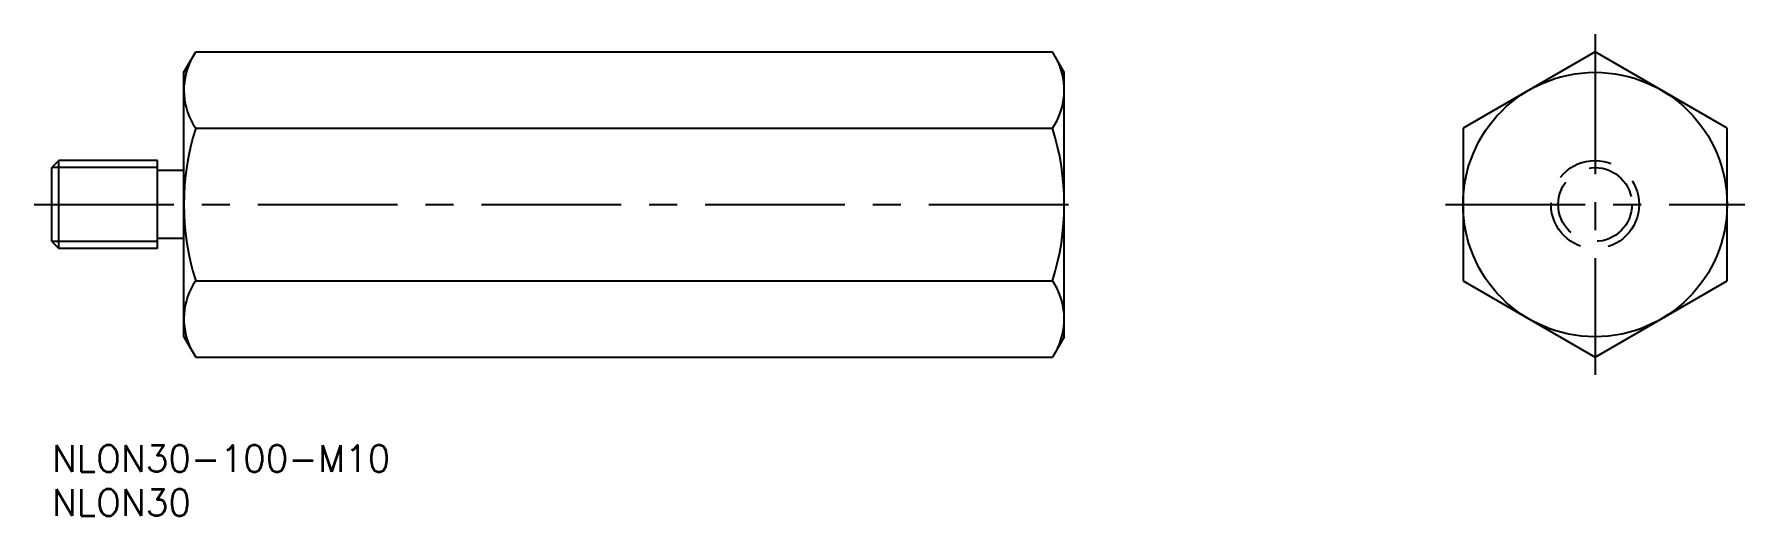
# Model space of a CAD drawing. Extents: x -2 to 192, y -8 to 47.
import ezdxf

# ---------------------------------------------------------------- set-up
doc = ezdxf.new("R2010")
doc.units = 0
doc.header["$LTSCALE"] = 0.5
doc.linetypes.add('CENTER', pattern=[50.8, 31.75, -6.35, 6.35, -6.35])
doc.linetypes.add('DASHED', pattern=[19.05, 12.7, -6.35])
for name, color, linetype in [('MSM_CENTER', 1, 'CENTER'), ('MSM_CONTINUOUS', 7, 'CONTINUOUS'), ('MSM_DASHED', 4, 'DASHED'), ('MSM_NARROW', 5, 'CONTINUOUS'), ('MSM_PART_NUMBER', 7, 'CONTINUOUS')]:
    doc.layers.add(name, color=color, linetype=linetype)
doc.styles.get("Standard").update_dxf_attribs({"font": 'txt.shx', "height": 3, "bigfont": 'bigfont.shx'})

# ---------------------------------------------------------------- blocks, each defined once
blk = doc.blocks.new('*U4')
at = {"layer": 'MSM_PART_NUMBER'}
blk.add_text('NLON30-100-M10', height=3, dxfattribs=at).set_placement((0, -3))
blk = doc.blocks.new('*U5')
at = {"layer": 'MSM_PART_NUMBER'}
blk.add_text('NLON30', height=3, dxfattribs=at).set_placement((0, -8))

msp = doc.modelspace()

# ---------------------------------------------------------------- linework, layer by layer
at = {"layer": 'MSM_CENTER'}
for p, q in [((175.29, 46.64), (175.29, 8)), ((-2, 27.32), (117, 27.32)), ((158.29, 27.32), (192.29, 27.32))]:
    msp.add_line(p, q, dxfattribs=at)
at = {"layer": 'MSM_CONTINUOUS'}
for p, q in [((15, 42.32), (16.34, 44.64)), ((16.34, 44.64), (113.66, 44.64)), ((115, 42.32), (113.66, 44.64)), ((175.29, 44.64), (160.29, 35.98)), ((190.29, 35.98), (175.29, 44.64)), ((15, 12.32), (15, 42.32)), ((115, 12.32), (115, 42.32)), ((16.34, 35.98), (113.66, 35.98)), ((160.29, 35.98), (160.29, 18.66)), ((190.29, 18.66), (190.29, 35.98)), ((0.81, 32.32), (0, 31.51)), ((0, 23.13), (0, 31.51)), ((12, 32.32), (0.81, 32.32)), ((0.81, 22.32), (0.81, 32.32)), ((12, 22.32), (12, 32.32)), ((15, 31.17), (12, 31.17)), ((15, 23.47), (12, 23.47)), ((0, 23.13), (0.81, 22.32)), ((12, 22.32), (0.81, 22.32)), ((16.34, 18.66), (113.66, 18.66)), ((160.29, 18.66), (175.29, 10)), ((175.29, 10), (190.29, 18.66)), ((15, 12.32), (16.34, 10)), ((115, 12.32), (113.66, 10)), ((16.34, 10), (113.66, 10))]:
    msp.add_line(p, q, dxfattribs=at)
msp.add_circle((175.29, 27.32), 15, dxfattribs=at)
for centre, radius, start, end in [((22.67, 40.31), 7.67, 154.3842, 214.3842), ((107.33, 40.31), 7.67, 325.6158, 25.6158), ((43.66, 27.32), 28.66, 162.412, 197.588), ((86.34, 27.32), 28.66, 342.412, 17.588), ((22.67, 14.33), 7.67, 145.6158, 205.6158), ((107.33, 14.33), 7.67, 334.3842, 34.3842)]:
    msp.add_arc(centre, radius, start, end, dxfattribs=at)
at = {"layer": 'MSM_DASHED'}
for radius in [5, 4.19]:
    msp.add_circle((175.29, 27.32), radius, dxfattribs=at)
at = {"layer": 'MSM_NARROW'}
for p, q in [((12, 31.51), (0, 31.51)), ((12, 23.13), (0, 23.13))]:
    msp.add_line(p, q, dxfattribs=at)

# ---------------------------------------------------------------- block references
at = {"layer": 'MSM_CONTINUOUS'}
for name in ['*U4', '*U5']:
    msp.add_blockref(name, (0, 0), dxfattribs=at)

doc.saveas('drawing.dxf')
